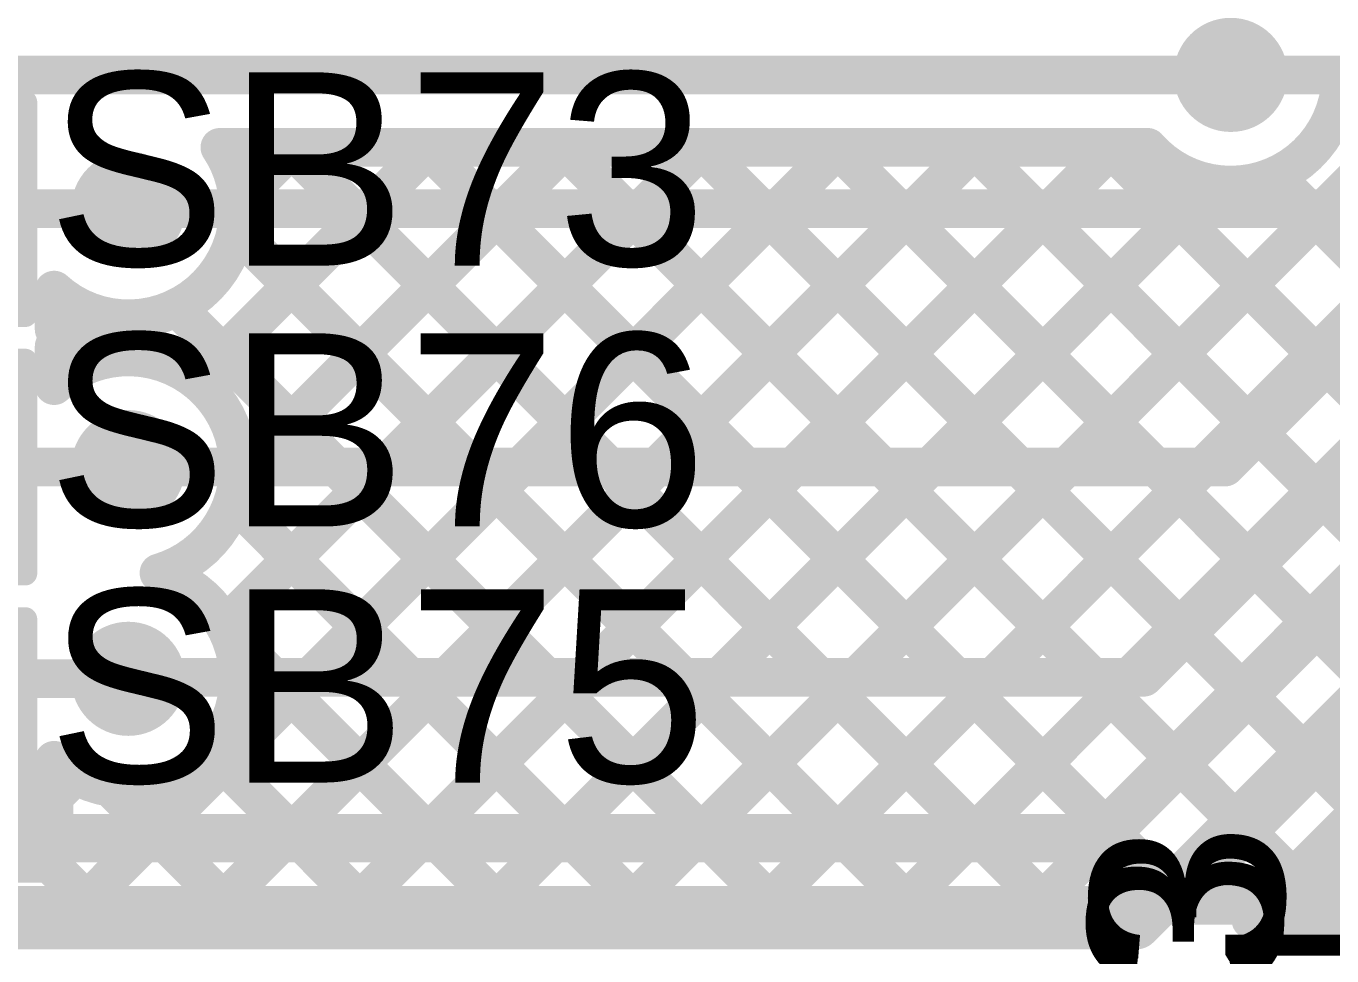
# Model space of a CAD drawing. Header units: millimetres. Extents: x -0.64 to 2.98, y -0.65 to 2.86.
# Drawn here: x 1.0685 to 1.339, y -0.0973 to 0.0951 of the extents above; entities that cross this region are included whole.
import ezdxf

# ---------------------------------------------------------------- set-up
doc = ezdxf.new("R2010")
doc.units = ezdxf.units.MM
doc.header["$MEASUREMENT"] = 0
for name, color, linetype in [('BottomLayer', 5, 'Continuous'), ('BottomOverlay', 54, 'Continuous'), ('BottomSolder', 6, 'Continuous'), ('Mechanical2', 216, 'Continuous'), ('TopLayer', 1, 'Continuous'), ('TopOverlay', 2, 'Continuous'), ('TopPaste', 8, 'Continuous'), ('TopSolder', 216, 'Continuous'), ('ViaHoleLayer', 16, 'Continuous')]:
    doc.layers.add(name, color=color, linetype=linetype)
doc.styles.add('Arial', font='', dxfattribs={"height": 0.2})
doc.styles.get('Arial').set_extended_font_data('Arial')

# ---------------------------------------------------------------- blocks, each defined once
blk = doc.blocks.new('SOLDER_BRIDGE_127')
at = {"layer": 'TopLayer'}
for points in [[(-0.045, -0.0175), (-0.045, 0.0175), (-0.015, 0.0175), (-0.015, -0.0175)], [(0.015, -0.0175), (0.015, 0.0175), (0.045, 0.0175), (0.045, -0.0175)]]:
    blk.add_hatch(color=1, dxfattribs=at).paths.add_polyline_path(points)
at = {"layer": 'TopPaste'}
for points in [[(-0.045, -0.0175), (-0.045, 0.0175), (-0.015, 0.0175), (-0.015, -0.0175)], [(0.015, -0.0175), (0.015, 0.0175), (0.045, 0.0175), (0.045, -0.0175)]]:
    blk.add_hatch(color=8, dxfattribs=at).paths.add_polyline_path(points)
at = {"layer": 'TopSolder'}
for points in [[(-0.049, -0.0215), (-0.049, 0.0215), (-0.011, 0.0215), (-0.011, -0.0215)], [(0.011, -0.0215), (0.011, 0.0215), (0.049, 0.0215), (0.049, -0.0215)]]:
    blk.add_hatch(color=216, dxfattribs=at).paths.add_polyline_path(points)
at = {"layer": 'TopOverlay', "const_width": 0.005}
for points in [[(0.05, 0.022), (-0.05, 0.022)], [(-0.05, 0.022), (-0.05, -0.022)], [(0.05, 0.022), (0.05, -0.022)], [(0.05, -0.022), (-0.05, -0.022)]]:
    blk.add_lwpolyline(points, dxfattribs=at)
at = {"layer": 'TopOverlay', "const_width": 0.0025}
for points in [[(-0.05125, 0.022, 1), (-0.04875, 0.022, 1)], [(-0.05125, 0.022, 1), (-0.04875, 0.022, 1)], [(0.04875, 0.022, 1), (0.05125, 0.022, 1)], [(0.04875, 0.022, 1), (0.05125, 0.022, 1)], [(-0.05125, -0.022, 1), (-0.04875, -0.022, 1)], [(-0.05125, -0.022, 1), (-0.04875, -0.022, 1)], [(0.04875, -0.022, 1), (0.05125, -0.022, 1)], [(0.04875, -0.022, 1), (0.05125, -0.022, 1)]]:
    blk.add_lwpolyline(points, format="xyb", close=True, dxfattribs=at)
blk = doc.blocks.new('SOLDER_BRIDGE_128')
at = {"layer": 'TopLayer'}
for points in [[(-0.045, -0.0175), (-0.045, 0.0175), (-0.015, 0.0175), (-0.015, -0.0175)], [(0.015, -0.0175), (0.015, 0.0175), (0.045, 0.0175), (0.045, -0.0175)]]:
    blk.add_hatch(color=1, dxfattribs=at).paths.add_polyline_path(points)
at = {"layer": 'TopPaste'}
for points in [[(-0.045, -0.0175), (-0.045, 0.0175), (-0.015, 0.0175), (-0.015, -0.0175)], [(0.015, -0.0175), (0.015, 0.0175), (0.045, 0.0175), (0.045, -0.0175)]]:
    blk.add_hatch(color=8, dxfattribs=at).paths.add_polyline_path(points)
at = {"layer": 'TopSolder'}
for points in [[(-0.049, -0.0215), (-0.049, 0.0215), (-0.011, 0.0215), (-0.011, -0.0215)], [(0.011, -0.0215), (0.011, 0.0215), (0.049, 0.0215), (0.049, -0.0215)]]:
    blk.add_hatch(color=216, dxfattribs=at).paths.add_polyline_path(points)
at = {"layer": 'TopOverlay', "const_width": 0.005}
for points in [[(0.05, 0.022), (-0.05, 0.022)], [(-0.05, 0.022), (-0.05, -0.022)], [(0.05, 0.022), (0.05, -0.022)], [(0.05, -0.022), (-0.05, -0.022)]]:
    blk.add_lwpolyline(points, dxfattribs=at)
at = {"layer": 'TopOverlay', "const_width": 0.0025}
for points in [[(-0.05125, 0.022, 1), (-0.04875, 0.022, 1)], [(-0.05125, 0.022, 1), (-0.04875, 0.022, 1)], [(0.04875, 0.022, 1), (0.05125, 0.022, 1)], [(0.04875, 0.022, 1), (0.05125, 0.022, 1)], [(-0.05125, -0.022, 1), (-0.04875, -0.022, 1)], [(-0.05125, -0.022, 1), (-0.04875, -0.022, 1)], [(0.04875, -0.022, 1), (0.05125, -0.022, 1)], [(0.04875, -0.022, 1), (0.05125, -0.022, 1)]]:
    blk.add_lwpolyline(points, format="xyb", close=True, dxfattribs=at)
blk = doc.blocks.new('SOLDER_BRIDGE_130')
at = {"layer": 'TopLayer'}
for points in [[(-0.045, -0.0175), (-0.045, 0.0175), (-0.015, 0.0175), (-0.015, -0.0175)], [(0.015, -0.0175), (0.015, 0.0175), (0.045, 0.0175), (0.045, -0.0175)]]:
    blk.add_hatch(color=1, dxfattribs=at).paths.add_polyline_path(points)
at = {"layer": 'TopPaste'}
for points in [[(-0.045, -0.0175), (-0.045, 0.0175), (-0.015, 0.0175), (-0.015, -0.0175)], [(0.015, -0.0175), (0.015, 0.0175), (0.045, 0.0175), (0.045, -0.0175)]]:
    blk.add_hatch(color=8, dxfattribs=at).paths.add_polyline_path(points)
at = {"layer": 'TopSolder'}
for points in [[(-0.049, -0.0215), (-0.049, 0.0215), (-0.011, 0.0215), (-0.011, -0.0215)], [(0.011, -0.0215), (0.011, 0.0215), (0.049, 0.0215), (0.049, -0.0215)]]:
    blk.add_hatch(color=216, dxfattribs=at).paths.add_polyline_path(points)
at = {"layer": 'TopOverlay', "const_width": 0.005}
for points in [[(-0.05, 0.022), (0.05, 0.022)], [(-0.05, -0.022), (-0.05, 0.022)], [(0.05, -0.022), (0.05, 0.022)], [(-0.05, -0.022), (0.05, -0.022)]]:
    blk.add_lwpolyline(points, dxfattribs=at)
at = {"layer": 'TopOverlay', "const_width": 0.0025}
for points in [[(-0.05125, 0.022, 1), (-0.04875, 0.022, 1)], [(-0.05125, 0.022, 1), (-0.04875, 0.022, 1)], [(0.04875, 0.022, 1), (0.05125, 0.022, 1)], [(0.04875, 0.022, 1), (0.05125, 0.022, 1)], [(-0.05125, -0.022, 1), (-0.04875, -0.022, 1)], [(-0.05125, -0.022, 1), (-0.04875, -0.022, 1)], [(0.04875, -0.022, 1), (0.05125, -0.022, 1)], [(0.04875, -0.022, 1), (0.05125, -0.022, 1)]]:
    blk.add_lwpolyline(points, format="xyb", close=True, dxfattribs=at)
blk = doc.blocks.new('SOLDER_BRIDGE_147')
at = {"layer": 'TopLayer'}
for points in [[(-0.045, -0.0175), (-0.045, 0.0175), (-0.015, 0.0175), (-0.015, -0.0175)], [(0.015, -0.0175), (0.015, 0.0175), (0.045, 0.0175), (0.045, -0.0175)]]:
    blk.add_hatch(color=1, dxfattribs=at).paths.add_polyline_path(points)
at = {"layer": 'TopPaste'}
for points in [[(-0.045, -0.0175), (-0.045, 0.0175), (-0.015, 0.0175), (-0.015, -0.0175)], [(0.015, -0.0175), (0.015, 0.0175), (0.045, 0.0175), (0.045, -0.0175)]]:
    blk.add_hatch(color=8, dxfattribs=at).paths.add_polyline_path(points)
at = {"layer": 'TopSolder'}
for points in [[(-0.049, -0.0215), (-0.049, 0.0215), (-0.011, 0.0215), (-0.011, -0.0215)], [(0.011, -0.0215), (0.011, 0.0215), (0.049, 0.0215), (0.049, -0.0215)]]:
    blk.add_hatch(color=216, dxfattribs=at).paths.add_polyline_path(points)
at = {"layer": 'TopOverlay', "const_width": 0.005}
for points in [[(0.05, 0.022), (-0.05, 0.022)], [(-0.05, -0.022), (-0.05, 0.022)], [(0.05, -0.022), (0.05, 0.022)], [(0.05, -0.022), (-0.05, -0.022)]]:
    blk.add_lwpolyline(points, dxfattribs=at)
at = {"layer": 'TopOverlay', "const_width": 0.0025}
for points in [[(-0.05125, 0.022, 1), (-0.04875, 0.022, 1)], [(-0.05125, 0.022, 1), (-0.04875, 0.022, 1)], [(0.04875, 0.022, 1), (0.05125, 0.022, 1)], [(0.04875, 0.022, 1), (0.05125, 0.022, 1)], [(-0.05125, -0.022, 1), (-0.04875, -0.022, 1)], [(-0.05125, -0.022, 1), (-0.04875, -0.022, 1)], [(0.04875, -0.022, 1), (0.05125, -0.022, 1)], [(0.04875, -0.022, 1), (0.05125, -0.022, 1)]]:
    blk.add_lwpolyline(points, format="xyb", close=True, dxfattribs=at)
at = {"layer": 'TopOverlay'}
blk.add_text('SB53', height=0.04, rotation=-180, dxfattribs=at).set_placement((-0.05065, 0.02253))

msp = doc.modelspace()

# ---------------------------------------------------------------- hatches: boundary and pattern name
at = {"layer": 'BottomLayer'}
h = msp.add_hatch(color=5, dxfattribs=at)
edge = h.paths.add_edge_path()
edge.add_arc((1.318, 0.085), 0.01181, 0, 360)
h = msp.add_hatch(color=5, dxfattribs=at)
edge = h.paths.add_edge_path()
edge.add_arc((1.08968, 0.05732), 0.01181, 0, 360)
h = msp.add_hatch(color=5, dxfattribs=at)
edge = h.paths.add_edge_path()
edge.add_arc((1.08968, 0.00382), 0.01181, 0, 360)
h = msp.add_hatch(color=5, dxfattribs=at)
edge = h.paths.add_edge_path()
edge.add_arc((1.08968, -0.04), 0.01181, 0, 360)
at = {"layer": 'BottomSolder'}
h = msp.add_hatch(color=6, dxfattribs=at)
edge = h.paths.add_edge_path()
edge.add_arc((1.318, 0.085), 0.00791, 0, 360)
h = msp.add_hatch(color=6, dxfattribs=at)
edge = h.paths.add_edge_path()
edge.add_arc((1.08968, 0.05732), 0.00791, 0, 360)
h = msp.add_hatch(color=6, dxfattribs=at)
edge = h.paths.add_edge_path()
edge.add_arc((1.08968, 0.00382), 0.00791, 0, 360)
h = msp.add_hatch(color=6, dxfattribs=at)
edge = h.paths.add_edge_path()
edge.add_arc((1.08968, -0.04), 0.00791, 0, 360)
at = {"layer": 'TopLayer'}
h = msp.add_hatch(color=1, dxfattribs=at)
edge = h.paths.add_edge_path()
edge.add_arc((1.318, 0.085), 0.01181, 0, 360)
h = msp.add_hatch(color=1, dxfattribs=at)
edge = h.paths.add_edge_path()
edge.add_arc((1.08968, 0.05732), 0.01181, 0, 360)
h = msp.add_hatch(color=1, dxfattribs=at)
edge = h.paths.add_edge_path()
edge.add_arc((1.08968, 0.00382), 0.01181, 0, 360)
h = msp.add_hatch(color=1, dxfattribs=at)
edge = h.paths.add_edge_path()
edge.add_arc((1.08968, -0.04), 0.01181, 0, 360)
at = {"layer": 'TopSolder'}
h = msp.add_hatch(color=216, dxfattribs=at)
edge = h.paths.add_edge_path()
edge.add_arc((1.318, 0.085), 0.00791, 0, 360)
h = msp.add_hatch(color=216, dxfattribs=at)
edge = h.paths.add_edge_path()
edge.add_arc((1.08968, 0.05732), 0.00791, 0, 360)
h = msp.add_hatch(color=216, dxfattribs=at)
edge = h.paths.add_edge_path()
edge.add_arc((1.08968, 0.00382), 0.00791, 0, 360)
h = msp.add_hatch(color=216, dxfattribs=at)
edge = h.paths.add_edge_path()
edge.add_arc((1.08968, -0.04), 0.00791, 0, 360)
at = {"layer": 'ViaHoleLayer'}
h = msp.add_hatch(color=16, dxfattribs=at)
edge = h.paths.add_edge_path()
edge.add_arc((1.318, 0.085), 0.00591, 0, 360)
h = msp.add_hatch(color=16, dxfattribs=at)
edge = h.paths.add_edge_path()
edge.add_arc((1.08968, 0.05732), 0.00591, 0, 360)
h = msp.add_hatch(color=16, dxfattribs=at)
edge = h.paths.add_edge_path()
edge.add_arc((1.08968, 0.00382), 0.00591, 0, 360)
h = msp.add_hatch(color=16, dxfattribs=at)
edge = h.paths.add_edge_path()
edge.add_arc((1.08968, -0.04), 0.00591, 0, 360)

# ---------------------------------------------------------------- linework, layer by layer
at = {"layer": 'BottomLayer'}
for points, const_width in [([(1.291, -0.073), (1.93869, 0.57469)], 0.01), ([(1.31682, 0.00382), (1.88962, 0.57662)], 0.008), ([(1.30001, -0.03968), (1.908, 0.56831)], 0.008), ([(1.318, 0.085), (1.343, 0.085)], 0.008), ([(1.08968, 0.05732), (1.34432, 0.05732)], 0.008), ([(1.08968, 0.00382), (1.31682, 0.00382)], 0.008), ([(1.29846, -0.091), (1.35773, -0.03173)], 0.01), ([(1.33164, -0.0899), (1.38721, -0.03433)], 0.008), ([(1.08968, -0.03968), (1.30001, -0.03968)], 0.008), ([(1.32218, -0.0899), (1.36903, -0.04306)], 0.008), ([(0.847, -0.073), (1.291, -0.073)], 0.01), ([(1.33091, -0.08118), (1.33963, -0.0899)], 0.008), ([(0.85446, -0.091), (1.29846, -0.091)], 0.01), ([(1.32218, -0.0899), (1.4799, -0.0899)], 0.008)]:
    msp.add_lwpolyline(points, dxfattribs=dict(at, const_width=const_width))
for points, const_width in [([(1.316, 0.085, 1), (1.32, 0.085, 1)], 0.004), ([(1.08768, 0.05732, 1), (1.09168, 0.05732, 1)], 0.004), ([(1.08768, 0.00382, 1), (1.09168, 0.00382, 1)], 0.004), ([(1.31482, 0.00382, 1), (1.31882, 0.00382, 1)], 0.004), ([(1.31482, 0.00382, 1), (1.31882, 0.00382, 1)], 0.004), ([(1.08768, -0.03968, 1), (1.09168, -0.03968, 1)], 0.004), ([(1.29801, -0.03968, 1), (1.30201, -0.03968, 1)], 0.004), ([(1.29801, -0.03968, 1), (1.30201, -0.03968, 1)], 0.004), ([(1.2885, -0.073, 1), (1.2935, -0.073, 1)], 0.005), ([(1.2885, -0.073, 1), (1.2935, -0.073, 1)], 0.005), ([(1.32891, -0.08118, 1), (1.33291, -0.08118, 1)], 0.004), ([(1.29596, -0.091, 1), (1.30096, -0.091, 1)], 0.005), ([(1.29596, -0.091, 1), (1.30096, -0.091, 1)], 0.005), ([(1.32018, -0.0899, 1), (1.32418, -0.0899, 1)], 0.004), ([(1.32018, -0.0899, 1), (1.32418, -0.0899, 1)], 0.004), ([(1.32964, -0.0899, 1), (1.33364, -0.0899, 1)], 0.004), ([(1.33763, -0.0899, 1), (1.34163, -0.0899, 1)], 0.004)]:
    msp.add_lwpolyline(points, format="xyb", close=True, dxfattribs=dict(at, const_width=const_width))
at = {"layer": 'Mechanical2', "const_width": 0.01}
msp.add_lwpolyline([(1.75783, 2.80917, -6.230382), (0.64896, 2.81029)], format="xyb", dxfattribs=at)
at = {"layer": 'TopLayer', "const_width": 0.008}
for points in [[(0.97264, 0.085), (1.318, 0.085)], [(1.34079, 0.084), (1.51107, -0.08629)], [(1.3401, 0.07934), (1.5175, -0.09807)], [(1.19322, -0.0869), (1.35245, 0.07233)], [(1.08008, -0.0869), (1.23698, 0.07)], [(1.10384, 0.02171), (1.15213, 0.07)], [(1.10836, -0.0869), (1.26527, 0.07)], [(1.10864, 0.07), (1.30081, 0.07)], [(1.10968, -0.02902), (1.2087, 0.07)], [(1.11242, 0.00201), (1.18041, 0.07)], [(1.11246, 0.05861), (1.12384, 0.07)], [(1.12316, 0.07), (1.28006, -0.0869)], [(1.13665, -0.0869), (1.29355, 0.07)], [(1.15144, 0.07), (1.30835, -0.0869)], [(1.17973, 0.07), (1.33864, -0.08891)], [(1.20801, 0.07), (1.41, -0.13198)], [(1.2363, 0.07), (1.42324, -0.11694)], [(1.26458, 0.07), (1.517, -0.18242)], [(1.29286, 0.07), (1.517, -0.15413)], [(1.32708, 0.06407), (1.5175, -0.12635)], [(1.16493, -0.0869), (1.31432, 0.06249)], [(1.04832, 0.05732), (1.08968, 0.05732)], [(1.2215, -0.0869), (1.36659, 0.05819)], [(1.11205, 0.05283), (1.25178, -0.0869)], [(1.24979, -0.0869), (1.38074, 0.04405)], [(1.07432, 0.03232), (1.07432, 0.04046)], [(1.09974, 0.03685), (1.22349, -0.0869)], [(1.07432, 0.03399), (1.08275, 0.02555)], [(1.07564, 0.0218), (1.08839, 0.03454)], [(1.07432, 0.02068), (1.07432, 0.02882)], [(1.27807, -0.0869), (1.39488, 0.02991)], [(1.30635, -0.0869), (1.40902, 0.01577)], [(1.04832, 0.00382), (1.08968, 0.00382)], [(1.33418, -0.08736), (1.42316, 0.00162)], [(1.11142, -0.00311), (1.19521, -0.0869)], [(1.11033, -0.03031), (1.16692, -0.0869)], [(1.058, -0.04), (1.08968, -0.04)], [(1.10681, -0.05507), (1.13864, -0.0869)], [(1.07432, -0.07818), (1.07432, -0.05686)], [(1.07432, -0.06438), (1.0787, -0.05999)], [(1.08596, -0.06251), (1.11035, -0.0869)], [(1.02232, -0.07818), (1.07432, -0.07818)], [(1.07335, -0.07818), (1.08207, -0.0869)], [(1.04644, -0.0869), (1.3299, -0.0869)]]:
    msp.add_lwpolyline(points, dxfattribs=at)
for points in [[(1.34079, 0.084, -0.676838), (1.30081, 0.07)], [(1.10864, 0.07, -0.148448), (1.11249, 0.05732)], [(1.11249, 0.05732, -0.651496), (1.07432, 0.04046)], [(1.07432, 0.02068, -0.651496), (1.11249, 0.00382)], [(1.11249, 0.00382, -0.333802), (1.09603, -0.01809)], [(1.09603, -0.01809, -0.333802), (1.11249, -0.04)], [(1.11249, -0.04, -0.651496), (1.07432, -0.05686)], [(1.3299, -0.0869, -0.199496), (1.34408, -0.09279)], [(1.3299, -0.0869, -0.198912), (1.34404, -0.09276)]]:
    msp.add_lwpolyline(points, format="xyb", dxfattribs=at)
at = {"layer": 'TopLayer', "const_width": 0.004}
for points in [[(1.316, 0.085, 1), (1.32, 0.085, 1)], [(1.33879, 0.084, 1), (1.34279, 0.084, 1)], [(1.33879, 0.084, 1), (1.34279, 0.084, 1)], [(1.3381, 0.07934, 1), (1.3421, 0.07934, 1)], [(1.10664, 0.07, 1), (1.11064, 0.07, 1)], [(1.10664, 0.07, 1), (1.11064, 0.07, 1)], [(1.12116, 0.07, 1), (1.12516, 0.07, 1)], [(1.12184, 0.07, 1), (1.12584, 0.07, 1)], [(1.14944, 0.07, 1), (1.15344, 0.07, 1)], [(1.15013, 0.07, 1), (1.15413, 0.07, 1)], [(1.17773, 0.07, 1), (1.18173, 0.07, 1)], [(1.17841, 0.07, 1), (1.18241, 0.07, 1)], [(1.20601, 0.07, 1), (1.21001, 0.07, 1)], [(1.2067, 0.07, 1), (1.2107, 0.07, 1)], [(1.2343, 0.07, 1), (1.2383, 0.07, 1)], [(1.23498, 0.07, 1), (1.23898, 0.07, 1)], [(1.26258, 0.07, 1), (1.26658, 0.07, 1)], [(1.26327, 0.07, 1), (1.26727, 0.07, 1)], [(1.29086, 0.07, 1), (1.29486, 0.07, 1)], [(1.29155, 0.07, 1), (1.29555, 0.07, 1)], [(1.29881, 0.07, 1), (1.30281, 0.07, 1)], [(1.29881, 0.07, 1), (1.30281, 0.07, 1)], [(1.32508, 0.06407, 1), (1.32908, 0.06407, 1)], [(1.31232, 0.06249, 1), (1.31632, 0.06249, 1)], [(1.11046, 0.05861, 1), (1.11446, 0.05861, 1)], [(1.08768, 0.05732, 1), (1.09168, 0.05732, 1)], [(1.11049, 0.05732, 1), (1.11449, 0.05732, 1)], [(1.11049, 0.05732, 1), (1.11449, 0.05732, 1)], [(1.11005, 0.05283, 1), (1.11405, 0.05283, 1)], [(1.07232, 0.04046, 1), (1.07632, 0.04046, 1)], [(1.07232, 0.04046, 1), (1.07632, 0.04046, 1)], [(1.09774, 0.03685, 1), (1.10174, 0.03685, 1)], [(1.07232, 0.03399, 1), (1.07632, 0.03399, 1)], [(1.08639, 0.03454, 1), (1.09039, 0.03454, 1)], [(1.07232, 0.03232, 1), (1.07632, 0.03232, 1)], [(1.07232, 0.02882, 1), (1.07632, 0.02882, 1)], [(1.08075, 0.02555, 1), (1.08475, 0.02555, 1)], [(1.07232, 0.02068, 1), (1.07632, 0.02068, 1)], [(1.07232, 0.02068, 1), (1.07632, 0.02068, 1)], [(1.07364, 0.0218, 1), (1.07764, 0.0218, 1)], [(1.10184, 0.02171, 1), (1.10584, 0.02171, 1)], [(1.08768, 0.00382, 1), (1.09168, 0.00382, 1)], [(1.11042, 0.00201, 1), (1.11442, 0.00201, 1)], [(1.11049, 0.00382, 1), (1.11449, 0.00382, 1)], [(1.11049, 0.00382, 1), (1.11449, 0.00382, 1)], [(1.10942, -0.00311, 1), (1.11342, -0.00311, 1)], [(1.09403, -0.01809, 1), (1.09803, -0.01809, 1)], [(1.09403, -0.01809, 1), (1.09803, -0.01809, 1)], [(1.10768, -0.02902, 1), (1.11168, -0.02902, 1)], [(1.10833, -0.03031, 1), (1.11233, -0.03031, 1)], [(1.08768, -0.04, 1), (1.09168, -0.04, 1)], [(1.11049, -0.04, 1), (1.11449, -0.04, 1)], [(1.11049, -0.04, 1), (1.11449, -0.04, 1)], [(1.10481, -0.05507, 1), (1.10881, -0.05507, 1)], [(1.07232, -0.05686, 1), (1.07632, -0.05686, 1)], [(1.07232, -0.05686, 1), (1.07632, -0.05686, 1)], [(1.0767, -0.05999, 1), (1.0807, -0.05999, 1)], [(1.08396, -0.06251, 1), (1.08796, -0.06251, 1)], [(1.07232, -0.06438, 1), (1.07632, -0.06438, 1)], [(1.07135, -0.07818, 1), (1.07535, -0.07818, 1)], [(1.07232, -0.07818, 1), (1.07632, -0.07818, 1)], [(1.07232, -0.07818, 1), (1.07632, -0.07818, 1)], [(1.07808, -0.0869, 1), (1.08208, -0.0869, 1)], [(1.08007, -0.0869, 1), (1.08407, -0.0869, 1)], [(1.10636, -0.0869, 1), (1.11036, -0.0869, 1)], [(1.10835, -0.0869, 1), (1.11235, -0.0869, 1)], [(1.13465, -0.0869, 1), (1.13865, -0.0869, 1)], [(1.13664, -0.0869, 1), (1.14064, -0.0869, 1)], [(1.16293, -0.0869, 1), (1.16693, -0.0869, 1)], [(1.16492, -0.0869, 1), (1.16892, -0.0869, 1)], [(1.19122, -0.0869, 1), (1.19522, -0.0869, 1)], [(1.19321, -0.0869, 1), (1.19721, -0.0869, 1)], [(1.2195, -0.0869, 1), (1.2235, -0.0869, 1)], [(1.22149, -0.0869, 1), (1.22549, -0.0869, 1)], [(1.24779, -0.0869, 1), (1.25179, -0.0869, 1)], [(1.24978, -0.0869, 1), (1.25378, -0.0869, 1)], [(1.27607, -0.0869, 1), (1.28007, -0.0869, 1)], [(1.27806, -0.0869, 1), (1.28206, -0.0869, 1)], [(1.30435, -0.0869, 1), (1.30835, -0.0869, 1)], [(1.30635, -0.0869, 1), (1.31035, -0.0869, 1)], [(1.3279, -0.0869, 1), (1.3319, -0.0869, 1)], [(1.3279, -0.0869, 1), (1.3319, -0.0869, 1)], [(1.3279, -0.0869, 1), (1.3319, -0.0869, 1)], [(1.33218, -0.08736, 1), (1.33618, -0.08736, 1)], [(1.33664, -0.08891, 1), (1.34064, -0.08891, 1)]]:
    msp.add_lwpolyline(points, format="xyb", close=True, dxfattribs=at)

# ---------------------------------------------------------------- block references
msp.add_blockref('SOLDER_BRIDGE_130', (1.01832, 0.05732))
for name, p, rotation in [('SOLDER_BRIDGE_127', (1.01832, 0.00382), 180), ('SOLDER_BRIDGE_128', (1.01832, -0.04968), 180), ('SOLDER_BRIDGE_147', (1.306, -0.257), 270)]:
    msp.add_blockref(name, p, dxfattribs=dict(rotation=rotation))

# ---------------------------------------------------------------- texts
at = {"layer": 'BottomOverlay', "style": 'Arial', "text_generation_flag": 2}
msp.add_text('C117', height=0.04, dxfattribs=at).set_placement((1.44765, -0.13299))
at = {"layer": 'TopOverlay', "style": 'Arial'}
for s, p in [('SB73', (1.07281, 0.04553)), ('SB76', (1.07285, -0.00847)), ('SB75', (1.07289, -0.06147))]:
    msp.add_text(s, height=0.04, dxfattribs=at).set_placement(p)
msp.add_text('SB53', height=0.04, rotation=90, dxfattribs=at).set_placement((1.329, -0.20635))

doc.saveas('drawing.dxf')
